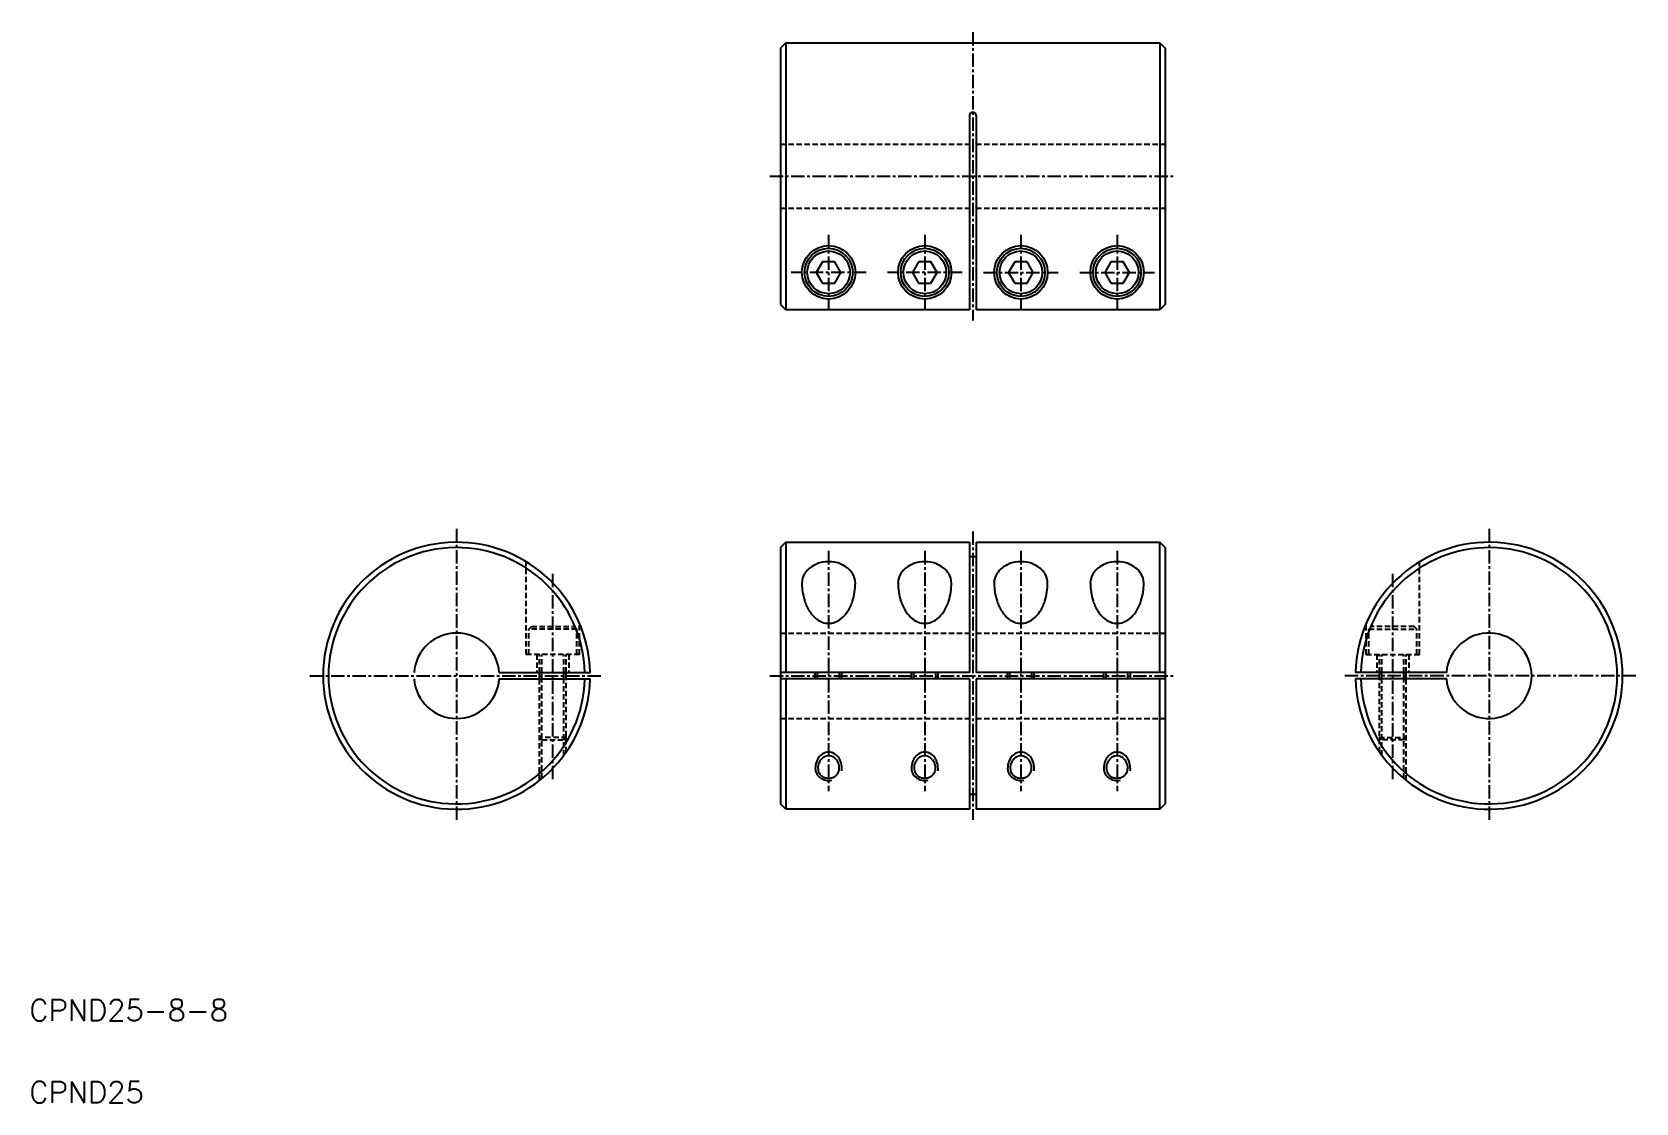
# Model space of a CAD drawing. Extents: x 10 to 160, y 10 to 110.
import ezdxf

# ---------------------------------------------------------------- set-up
doc = ezdxf.new("R2010")
doc.units = 0
doc.linetypes.add('CENTER', pattern=[2, 1.25, -0.25, 0.25, -0.25])
doc.linetypes.add('DASHED', pattern=[0.75, 0.5, -0.25])
doc.layers.get('0').update_dxf_attribs({"linetype": 'CONTINUOUS'})
doc.layers.add('CENTER', color=1, linetype='CENTER')
doc.styles.get("Standard").update_dxf_attribs({"font": 'txt.shx'})

msp = doc.modelspace()

# ---------------------------------------------------------------- linework, layer by layer
at = {"color": 7, "linetype": 'CONTINUOUS'}
for p, q in [((80.82, 109.27), (80.32, 108.77)), ((80.32, 108.77), (80.32, 84.77)), ((80.82, 109.27), (80.82, 84.27)), ((80.82, 109.27), (115.82, 109.27)), ((115.82, 109.27), (115.82, 84.27)), ((115.82, 109.27), (116.32, 108.77)), ((116.32, 108.77), (116.32, 84.77)), ((98.02, 102.47), (98.02, 84.27)), ((98.62, 102.47), (98.62, 84.27)), ((84.24, 88.77), (83.66, 87.77)), ((85.4, 88.77), (84.24, 88.77)), ((85.97, 87.77), (85.4, 88.77)), ((93.24, 88.77), (92.66, 87.77)), ((94.4, 88.77), (93.24, 88.77)), ((94.97, 87.77), (94.4, 88.77)), ((102.24, 88.77), (101.66, 87.77)), ((103.4, 88.77), (102.24, 88.77)), ((103.97, 87.77), (103.4, 88.77)), ((111.24, 88.77), (110.66, 87.77)), ((112.4, 88.77), (111.24, 88.77)), ((112.97, 87.77), (112.4, 88.77)), ((83.66, 87.77), (84.24, 86.77)), ((85.4, 86.77), (85.97, 87.77)), ((92.66, 87.77), (93.24, 86.77)), ((94.4, 86.77), (94.97, 87.77)), ((101.66, 87.77), (102.24, 86.77)), ((103.4, 86.77), (103.97, 87.77)), ((110.66, 87.77), (111.24, 86.77)), ((112.4, 86.77), (112.97, 87.77)), ((84.24, 86.77), (85.4, 86.77)), ((93.24, 86.77), (94.4, 86.77)), ((102.24, 86.77), (103.4, 86.77)), ((111.24, 86.77), (112.4, 86.77)), ((80.32, 84.77), (80.82, 84.27)), ((98.02, 84.27), (80.82, 84.27)), ((115.82, 84.27), (98.62, 84.27)), ((116.32, 84.77), (115.82, 84.27)), ((80.82, 62.5), (80.32, 62)), ((80.32, 62), (80.32, 38)), ((80.82, 62.5), (80.82, 50.3)), ((80.82, 62.5), (98.02, 62.5)), ((98.02, 62.5), (98.02, 50.3)), ((98.62, 62.5), (98.62, 50.3)), ((98.62, 62.5), (115.82, 62.5)), ((115.82, 50.3), (115.82, 62.5)), ((116.32, 62), (115.82, 62.5)), ((116.32, 62), (116.32, 38)), ((98.62, 61.12), (98.02, 61.12)), ((87.32, 58.67), (87.32, 58.67)), ((96.32, 58.67), (96.32, 58.67)), ((105.32, 58.67), (105.32, 58.67)), ((114.32, 58.67), (114.32, 58.67)), ((53.99, 50.3), (62.5, 50.3)), ((53.99, 49.7), (62.5, 49.7)), ((98.02, 50.3), (80.32, 50.3)), ((98.02, 49.7), (80.32, 49.7)), ((80.82, 49.7), (80.82, 37.5)), ((83.57, 49.7), (83.57, 50.3)), ((86.07, 49.7), (86.07, 50.3)), ((92.57, 49.7), (92.57, 50.3)), ((95.07, 49.7), (95.07, 50.3)), ((98.02, 49.7), (98.02, 37.5)), ((116.32, 50.3), (98.62, 50.3)), ((116.32, 49.7), (98.62, 49.7)), ((98.62, 49.7), (98.62, 37.5)), ((101.57, 49.7), (101.57, 50.3)), ((104.07, 49.7), (104.07, 50.3)), ((110.57, 49.7), (110.57, 50.3)), ((113.07, 49.7), (113.07, 50.3)), ((115.82, 37.5), (115.82, 49.7)), ((142.65, 50.3), (134.14, 50.3)), ((142.65, 49.7), (134.14, 49.7)), ((83.57, 41.33), (83.57, 41.33)), ((83.82, 41.33), (83.82, 41.33)), ((85.82, 41.33), (85.82, 41.33)), ((86.07, 41.33), (86.07, 41.33)), ((92.57, 41.33), (92.57, 41.33)), ((92.82, 41.33), (92.82, 41.33)), ((94.82, 41.33), (94.82, 41.33)), ((95.07, 41.33), (95.07, 41.33)), ((101.57, 41.33), (101.57, 41.33)), ((101.82, 41.33), (101.82, 41.33)), ((103.82, 41.33), (103.82, 41.33)), ((104.07, 41.33), (104.07, 41.33)), ((110.57, 41.33), (110.57, 41.33)), ((110.82, 41.33), (110.82, 41.33)), ((112.82, 41.33), (112.82, 41.33)), ((113.07, 41.33), (113.07, 41.33)), ((80.82, 37.5), (80.32, 38)), ((98.62, 38.88), (98.02, 38.88)), ((115.82, 37.5), (116.32, 38)), ((98.02, 37.5), (80.82, 37.5)), ((115.82, 37.5), (98.62, 37.5))]:
    msp.add_line(p, q, dxfattribs=at)
at = {"color": 3, "linetype": 'DASHED'}
for p, q in [((80.32, 99.77), (98.02, 99.77)), ((98.62, 99.77), (116.32, 99.77)), ((80.32, 93.77), (98.02, 93.77)), ((98.62, 93.77), (116.32, 93.77)), ((56.5, 52), (56.5, 60.68)), ((140.14, 52), (140.14, 60.68)), ((56.75, 54.35), (57, 54.6)), ((61.25, 54.35), (56.75, 54.35)), ((56.75, 52), (56.75, 54.35)), ((57, 54.6), (61, 54.6)), ((61, 54.6), (61.25, 54.35)), ((61.25, 52), (61.25, 54.35)), ((61.5, 52), (61.5, 54.9)), ((135.14, 52), (135.14, 54.9)), ((135.64, 54.6), (135.39, 54.35)), ((135.39, 54.35), (139.89, 54.35)), ((135.39, 52), (135.39, 54.35)), ((139.64, 54.6), (135.64, 54.6)), ((139.89, 54.35), (139.64, 54.6)), ((139.89, 52), (139.89, 54.35)), ((80.32, 54), (98.02, 54)), ((98.62, 54), (116.32, 54)), ((61.5, 52), (56.5, 52)), ((57.5, 52), (57.5, 50.3)), ((57.75, 50.3), (57.75, 52)), ((57.98, 50.3), (57.98, 52)), ((60.03, 50.3), (60.03, 52)), ((60.25, 50.3), (60.25, 52)), ((60.5, 52), (60.5, 50.3)), ((135.14, 52), (140.14, 52)), ((136.14, 52), (136.14, 50.3)), ((136.39, 50.3), (136.39, 52)), ((136.61, 50.3), (136.61, 52)), ((138.66, 50.3), (138.66, 52)), ((138.89, 50.3), (138.89, 52)), ((139.14, 52), (139.14, 50.3)), ((57.75, 49.7), (57.75, 50.3)), ((57.75, 40.19), (57.75, 49.7)), ((57.98, 49.7), (57.98, 50.3)), ((57.98, 40.37), (57.98, 49.7)), ((60.03, 49.7), (60.03, 50.3)), ((60.03, 42.53), (60.03, 49.7)), ((60.25, 49.7), (60.25, 50.3)), ((60.25, 42.85), (60.25, 49.7)), ((136.39, 49.7), (136.39, 50.3)), ((136.39, 42.85), (136.39, 49.7)), ((136.61, 49.7), (136.61, 50.3)), ((136.61, 42.53), (136.61, 49.7)), ((138.66, 49.7), (138.66, 50.3)), ((138.66, 40.37), (138.66, 49.7)), ((138.89, 49.7), (138.89, 50.3)), ((138.89, 40.19), (138.89, 49.7)), ((80.32, 46), (98.02, 46)), ((98.62, 46), (116.32, 46)), ((57.98, 44), (57.75, 44.22)), ((60.3, 44.22), (57.75, 44.22)), ((57.98, 44), (60.07, 44)), ((60.03, 44), (60.25, 44.22)), ((60.07, 44), (60.3, 44.22)), ((136.56, 44), (136.34, 44.22)), ((136.34, 44.22), (138.89, 44.22)), ((136.61, 44), (136.39, 44.22)), ((138.66, 44), (136.56, 44)), ((138.66, 44), (138.89, 44.22))]:
    msp.add_line(p, q, dxfattribs=at)
at = {"color": 3}
for p, q in [((83.79, 49.7), (83.79, 50.3)), ((85.84, 49.7), (85.84, 50.3)), ((92.79, 49.7), (92.79, 50.3)), ((94.84, 49.7), (94.84, 50.3)), ((101.79, 49.7), (101.79, 50.3)), ((103.84, 49.7), (103.84, 50.3)), ((110.79, 49.7), (110.79, 50.3)), ((112.84, 49.7), (112.84, 50.3))]:
    msp.add_line(p, q, dxfattribs=at)
at = {"color": 7, "linetype": 'CONTINUOUS'}
for centre, radius in [((84.82, 87.77), 2.5), ((93.82, 87.77), 2.5), ((102.82, 87.77), 2.5), ((111.82, 87.77), 2.5), ((84.82, 87.77), 2.25), ((84.82, 87.77), 2), ((93.82, 87.77), 2.25), ((93.82, 87.77), 2), ((102.82, 87.77), 2.25), ((102.82, 87.77), 2), ((111.82, 87.77), 2.25), ((111.82, 87.77), 2)]:
    msp.add_circle(centre, radius, dxfattribs=at)
for centre, radius, start, end in [((98.32, 102.47), 0.3, 0, 180), ((50, 50), 12.5, 1.3752, 358.6248), ((50, 50), 12, 1.4325, 358.5675), ((146.64, 50), 12.5, 181.3752, 178.6248), ((146.64, 50), 12, 181.4325, 178.5675), ((84.35, 58.45), 2.09, 128.3598, 147.674), ((84.64, 58.08), 2.56, 111.5829, 128.4128), ((84.81, 57.66), 3.02, 89.8479, 111.5663), ((84.83, 57.66), 3.02, 68.4337, 90.1521), ((84.99, 58.08), 2.56, 51.5872, 68.4171), ((85.29, 58.45), 2.09, 32.326, 51.6402), ((93.35, 58.45), 2.09, 128.3598, 147.674), ((93.64, 58.08), 2.56, 111.5829, 128.4128), ((93.81, 57.66), 3.02, 89.8479, 111.5663), ((93.83, 57.66), 3.02, 68.4337, 90.1521), ((93.99, 58.08), 2.56, 51.5872, 68.4171), ((94.29, 58.45), 2.09, 32.326, 51.6402), ((102.35, 58.45), 2.09, 128.3598, 147.674), ((102.64, 58.08), 2.56, 111.5829, 128.4128), ((102.81, 57.66), 3.02, 89.8479, 111.5663), ((102.83, 57.66), 3.02, 68.4337, 90.1521), ((102.99, 58.08), 2.56, 51.5872, 68.4171), ((103.29, 58.45), 2.09, 32.326, 51.6402), ((111.35, 58.45), 2.09, 128.3598, 147.674), ((111.64, 58.08), 2.56, 111.5829, 128.4128), ((111.81, 57.66), 3.02, 89.8479, 111.5663), ((111.83, 57.66), 3.02, 68.4337, 90.1521), ((111.99, 58.08), 2.56, 51.5872, 68.4171), ((112.29, 58.45), 2.09, 32.326, 51.6402), ((84, 58.66), 1.69, 147.5069, 179.6494), ((87.73, 58.66), 5.41, 179.8007, 197.967), ((85.63, 58.66), 1.69, 0.3506, 32.4931), ((81.91, 58.66), 5.41, 342.033, 0.1993), ((93, 58.66), 1.69, 147.5069, 179.6494), ((96.73, 58.66), 5.41, 179.8007, 197.967), ((94.63, 58.66), 1.69, 0.3506, 32.4931), ((90.91, 58.66), 5.41, 342.033, 0.1993), ((102, 58.66), 1.69, 147.5069, 179.6494), ((105.73, 58.66), 5.41, 179.8007, 197.967), ((103.63, 58.66), 1.69, 0.3506, 32.4931), ((99.91, 58.66), 5.41, 342.033, 0.1993), ((111, 58.66), 1.69, 147.5069, 179.6494), ((114.73, 58.66), 5.41, 179.8007, 197.967), ((112.63, 58.66), 1.69, 0.3506, 32.4931), ((108.91, 58.66), 5.41, 342.033, 0.1993), ((86.52, 58.26), 4.14, 197.9588, 213.0657), ((85.45, 57.56), 2.86, 212.9043, 232.2403), ((84.19, 57.56), 2.86, 307.7597, 327.0957), ((83.12, 58.26), 4.14, 326.9343, 342.0412), ((95.52, 58.26), 4.14, 197.9588, 213.0657), ((94.45, 57.56), 2.86, 212.9043, 232.2403), ((93.19, 57.56), 2.86, 307.7597, 327.0957), ((92.12, 58.26), 4.14, 326.9343, 342.0412), ((104.52, 58.26), 4.14, 197.9588, 213.0657), ((103.45, 57.56), 2.86, 212.9043, 232.2403), ((102.19, 57.56), 2.86, 307.7597, 327.0957), ((101.12, 58.26), 4.14, 326.9343, 342.0412), ((113.52, 58.26), 4.14, 197.9588, 213.0657), ((112.45, 57.56), 2.86, 212.9043, 232.2403), ((111.19, 57.56), 2.86, 307.7597, 327.0957), ((110.12, 58.26), 4.14, 326.9343, 342.0412), ((84.85, 56.75), 1.85, 231.6886, 269.0662), ((84.79, 56.75), 1.85, 270.9338, 308.3114), ((93.85, 56.75), 1.85, 231.6886, 269.0662), ((93.79, 56.75), 1.85, 270.9338, 308.3114), ((102.85, 56.75), 1.85, 231.6886, 269.0662), ((102.79, 56.75), 1.85, 270.9338, 308.3114), ((111.85, 56.75), 1.85, 231.6886, 269.0662), ((111.79, 56.75), 1.85, 270.9338, 308.3114), ((50, 50), 4, 4.3012, 175.6988), ((146.64, 50), 4, 184.3012, 175.6988), ((50, 50), 4, 184.3012, 355.6988), ((85.02, 41.39), 1.19, 139.8045, 157.1306), ((84.89, 41.5), 1.02, 120.6734, 139.8331), ((84.82, 41.62), 0.881, 90.2265, 120.7712), ((84.81, 41.62), 0.881, 59.2288, 89.7735), ((84.74, 41.5), 1.02, 40.1669, 59.3266), ((84.62, 41.39), 1.19, 22.8694, 40.1955), ((94.02, 41.39), 1.19, 139.8045, 157.1306), ((93.89, 41.5), 1.02, 120.6734, 139.8331), ((93.82, 41.62), 0.881, 90.2265, 120.7712), ((93.81, 41.62), 0.881, 59.2288, 89.7735), ((93.74, 41.5), 1.02, 40.1669, 59.3266), ((93.62, 41.39), 1.19, 22.8694, 40.1955), ((103.02, 41.39), 1.19, 139.8045, 157.1306), ((102.89, 41.5), 1.02, 120.6734, 139.8331), ((102.82, 41.62), 0.881, 90.2265, 120.7712), ((102.81, 41.62), 0.881, 59.2288, 89.7735), ((102.74, 41.5), 1.02, 40.1669, 59.3266), ((102.62, 41.39), 1.19, 22.8694, 40.1955), ((112.02, 41.39), 1.19, 139.8045, 157.1306), ((111.89, 41.5), 1.02, 120.6734, 139.8331), ((111.82, 41.62), 0.881, 90.2265, 120.7712), ((111.81, 41.62), 0.881, 59.2288, 89.7735), ((111.74, 41.5), 1.02, 40.1669, 59.3266), ((111.62, 41.39), 1.19, 22.8694, 40.1955), ((85.16, 41.33), 1.35, 157.1504, 180.1235), ((84.7, 41.33), 0.877, 180.0863, 208.3993), ((84.75, 41.35), 0.935, 208.3681, 227.1833), ((84.79, 41.4), 1, 227.1774, 245.1536), ((84.84, 41.4), 1, 294.8464, 312.8226), ((84.89, 41.35), 0.935, 312.8167, 331.6319), ((84.47, 41.33), 1.35, 359.8765, 22.8496), ((84.94, 41.33), 0.877, 331.6007, 359.9137), ((94.16, 41.33), 1.35, 157.1504, 180.1235), ((93.7, 41.33), 0.877, 180.0863, 208.3993), ((93.75, 41.35), 0.935, 208.3681, 227.1833), ((93.79, 41.4), 1, 227.1774, 245.1536), ((93.84, 41.4), 1, 294.8464, 312.8226), ((93.89, 41.35), 0.935, 312.8167, 331.6319), ((93.47, 41.33), 1.35, 359.8765, 22.8496), ((93.94, 41.33), 0.877, 331.6007, 359.9137), ((103.16, 41.33), 1.35, 157.1504, 180.1235), ((102.7, 41.33), 0.877, 180.0863, 208.3993), ((102.75, 41.35), 0.935, 208.3681, 227.1833), ((102.79, 41.4), 1, 227.1774, 245.1536), ((102.84, 41.4), 1, 294.8464, 312.8226), ((102.89, 41.35), 0.935, 312.8167, 331.6319), ((102.47, 41.33), 1.35, 359.8765, 22.8496), ((102.94, 41.33), 0.877, 331.6007, 359.9137), ((112.16, 41.33), 1.35, 157.1504, 180.1235), ((111.7, 41.33), 0.877, 180.0863, 208.3993), ((111.75, 41.35), 0.935, 208.3681, 227.1833), ((111.79, 41.4), 1, 227.1774, 245.1536), ((111.84, 41.4), 1, 294.8464, 312.8226), ((111.89, 41.35), 0.935, 312.8167, 331.6319), ((111.47, 41.33), 1.35, 359.8765, 22.8496), ((111.94, 41.33), 0.877, 331.6007, 359.9137), ((84.82, 41.46), 1.06, 245.1691, 270.0657), ((84.82, 41.46), 1.06, 269.9343, 294.8309), ((93.82, 41.46), 1.06, 245.1691, 270.0657), ((93.82, 41.46), 1.06, 269.9343, 294.8309), ((102.82, 41.46), 1.06, 245.1691, 270.0657), ((102.82, 41.46), 1.06, 269.9343, 294.8309), ((111.82, 41.46), 1.06, 245.1691, 270.0657), ((111.82, 41.46), 1.06, 269.9343, 294.8309)]:
    msp.add_arc(centre, radius, start, end, dxfattribs=at)
at = {"color": 3}
for centre, radius, start, end in [((85.14, 41.42), 1.55, 140.8214, 157.8698), ((84.94, 41.59), 1.29, 121.6072, 140.8633), ((84.82, 41.77), 1.07, 90.2941, 121.7418), ((84.81, 41.77), 1.07, 58.2582, 89.7059), ((84.7, 41.59), 1.29, 39.1367, 58.3928), ((84.5, 41.42), 1.55, 22.1302, 39.1786), ((94.14, 41.42), 1.55, 140.8214, 157.8698), ((93.94, 41.59), 1.29, 121.6072, 140.8633), ((93.82, 41.77), 1.07, 90.2941, 121.7418), ((93.81, 41.77), 1.07, 58.2582, 89.7059), ((93.7, 41.59), 1.29, 39.1367, 58.3928), ((93.5, 41.42), 1.55, 22.1302, 39.1786), ((103.14, 41.42), 1.55, 140.8214, 157.8698), ((102.94, 41.59), 1.29, 121.6072, 140.8633), ((102.82, 41.77), 1.07, 90.2941, 121.7418), ((102.81, 41.77), 1.07, 58.2582, 89.7059), ((102.7, 41.59), 1.29, 39.1367, 58.3928), ((102.5, 41.42), 1.55, 22.1302, 39.1786), ((112.14, 41.42), 1.55, 140.8214, 157.8698), ((111.94, 41.59), 1.29, 121.6072, 140.8633), ((111.82, 41.77), 1.07, 90.2941, 121.7418), ((111.81, 41.77), 1.07, 58.2582, 89.7059), ((111.7, 41.59), 1.29, 39.1367, 58.3928), ((111.5, 41.42), 1.55, 22.1302, 39.1786), ((85.36, 41.33), 1.79, 157.8883, 180.1407), ((84.62, 41.33), 1.05, 180.123, 209.077), ((84.7, 41.37), 1.14, 209.0302, 227.9602), ((84.27, 41.33), 1.79, 359.8593, 22.1117), ((85.02, 41.33), 1.05, 346.7909, 359.877), ((94.36, 41.33), 1.79, 157.8883, 180.1407), ((93.62, 41.33), 1.05, 180.123, 209.077), ((93.7, 41.37), 1.14, 209.0302, 227.9602), ((93.27, 41.33), 1.79, 359.8593, 22.1117), ((94.02, 41.33), 1.05, 346.7909, 359.877), ((103.36, 41.33), 1.79, 157.8883, 180.1407), ((102.62, 41.33), 1.05, 180.123, 209.077), ((102.7, 41.37), 1.14, 209.0302, 227.9602), ((102.27, 41.33), 1.79, 359.8593, 22.1117), ((103.02, 41.33), 1.05, 346.7909, 359.877), ((112.36, 41.33), 1.79, 157.8883, 180.1407), ((111.62, 41.33), 1.05, 180.123, 209.077), ((111.7, 41.37), 1.14, 209.0302, 227.9602), ((111.27, 41.33), 1.79, 359.8593, 22.1117), ((112.02, 41.33), 1.05, 346.7909, 359.877), ((84.77, 41.46), 1.25, 227.9492, 245.745), ((84.82, 41.55), 1.36, 245.7631, 270.0849), ((84.82, 41.55), 1.36, 269.9151, 283.1251), ((93.77, 41.46), 1.25, 227.9492, 245.745), ((93.82, 41.55), 1.36, 245.7631, 270.0849), ((93.82, 41.55), 1.36, 269.9151, 283.1251), ((102.77, 41.46), 1.25, 227.9492, 245.745), ((102.82, 41.55), 1.36, 245.7631, 270.0849), ((102.82, 41.55), 1.36, 269.9151, 283.1251), ((111.77, 41.46), 1.25, 227.9492, 245.745), ((111.82, 41.55), 1.36, 245.7631, 270.0849), ((111.82, 41.55), 1.36, 269.9151, 283.1251)]:
    msp.add_arc(centre, radius, start, end, dxfattribs=at)
at = {"layer": 'CENTER', "color": 1, "linetype": 'CENTER'}
for p, q in [((98.32, 110.27), (98.32, 83.27)), ((79.32, 96.77), (117.32, 96.77)), ((84.82, 91.27), (84.82, 84.27)), ((93.82, 91.27), (93.82, 84.27)), ((102.82, 91.27), (102.82, 84.27)), ((111.82, 91.27), (111.82, 84.27)), ((88.32, 87.77), (81.32, 87.77)), ((97.32, 87.77), (90.32, 87.77)), ((99.32, 87.77), (106.32, 87.77)), ((108.32, 87.77), (115.32, 87.77)), ((50, 63.75), (50, 36.25)), ((98.32, 63.5), (98.32, 36.5)), ((146.64, 63.75), (146.64, 36.25)), ((84.82, 61.68), (84.82, 39.19)), ((93.82, 61.68), (93.82, 39.19)), ((102.82, 61.68), (102.82, 39.19)), ((111.82, 61.68), (111.82, 39.19)), ((59, 40.3), (59, 59.7)), ((137.64, 40.3), (137.64, 59.7)), ((36.25, 50), (63.75, 50)), ((79.32, 50), (117.32, 50)), ((160.39, 50), (132.89, 50))]:
    msp.add_line(p, q, dxfattribs=at)

# ---------------------------------------------------------------- texts
at = {"color": 7, "linetype": 'CONTINUOUS'}
for s, p in [('CPND25-8-8', (10, 17.68)), ('CPND25', (10, 10))]:
    msp.add_text(s, height=2, dxfattribs=at).set_placement(p)

doc.saveas('drawing.dxf')
